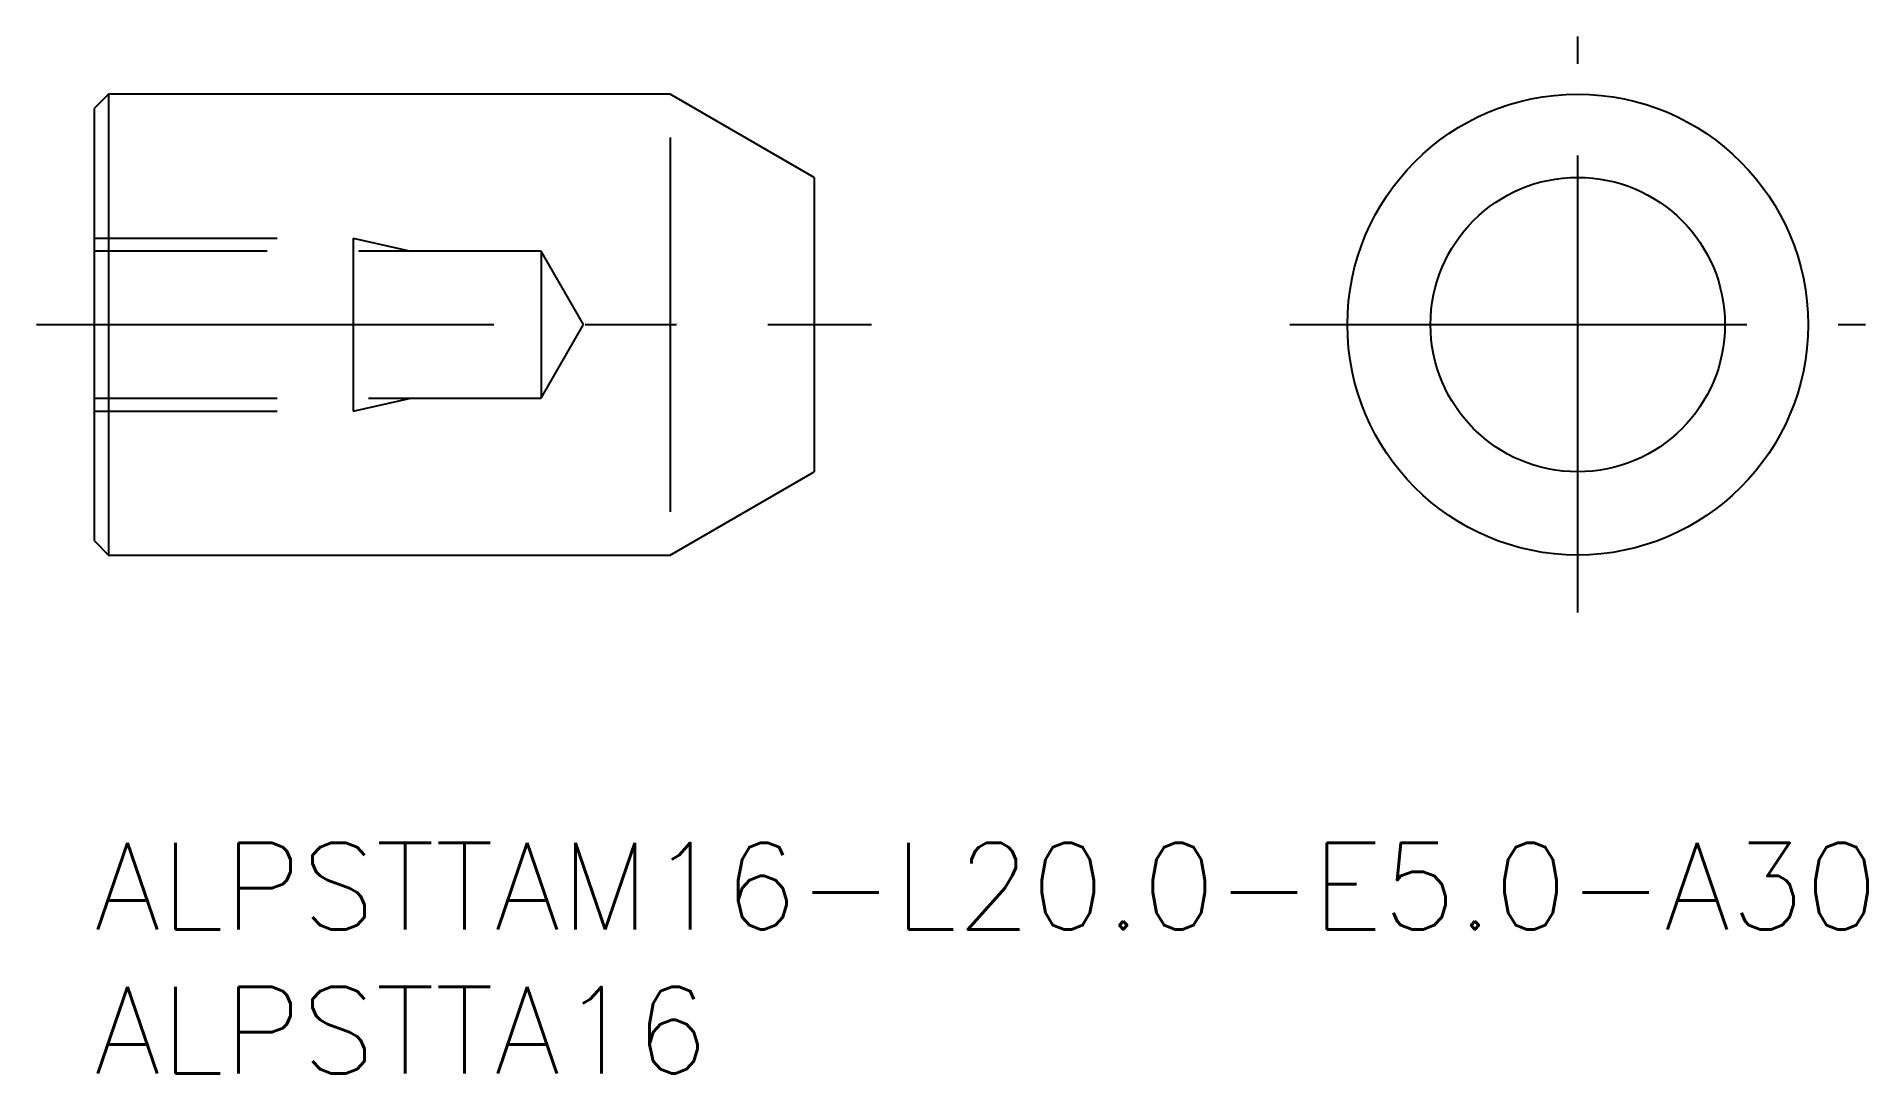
# Model space of a CAD drawing. Extents: x -2 to 61.6, y -8 to 28.
import ezdxf

# ---------------------------------------------------------------- set-up
doc = ezdxf.new("R2010")
doc.units = 0
doc.header["$LTSCALE"] = 0.5
doc.linetypes.add('CENTER', pattern=[50.8, 31.75, -6.35, 6.35, -6.35])
doc.linetypes.add('DASHED', pattern=[19.05, 12.7, -6.35])
for name, color, linetype in [('MSM_CENTER', 1, 'CENTER'), ('MSM_CONTINUOUS', 7, 'CONTINUOUS'), ('MSM_DASHED', 4, 'DASHED'), ('MSM_NARROW', 5, 'CONTINUOUS'), ('MSM_PART_NUMBER', 7, 'CONTINUOUS')]:
    doc.layers.add(name, color=color, linetype=linetype)
doc.styles.get("Standard").update_dxf_attribs({"font": 'txt.shx', "height": 3, "bigfont": 'bigfont.shx'})

# ---------------------------------------------------------------- blocks, each defined once
blk = doc.blocks.new('*U13')
at = {"layer": 'MSM_PART_NUMBER'}
blk.add_text('ALPSTTAM16-L20.0-E5.0-A30', height=3, dxfattribs=at).set_placement((0, -3))
blk = doc.blocks.new('*U14')
at = {"layer": 'MSM_PART_NUMBER'}
blk.add_text('ALPSTTA16', height=3, dxfattribs=at).set_placement((0, -8))

msp = doc.modelspace()

# ---------------------------------------------------------------- linework, layer by layer
at = {"layer": 'MSM_CENTER'}
for p, q in [((51.526, 8), (51.526, 28)), ((-2, 18), (27, 18)), ((41.526, 18), (61.526, 18))]:
    msp.add_line(p, q, dxfattribs=at)
at = {"layer": 'MSM_CONTINUOUS'}
for p, q in [((0.5, 26), (0, 25.5)), ((0, 25.5), (0, 10.5)), ((20, 26), (0.5, 26)), ((0.5, 26), (0.5, 10)), ((25, 23.113), (20, 26)), ((25, 23.113), (25, 12.887)), ((20, 10), (25, 12.887)), ((0, 10.5), (0.5, 10)), ((0.5, 10), (20, 10))]:
    msp.add_line(p, q, dxfattribs=at)
for radius in [8, 5.113]:
    msp.add_circle((51.526, 18), radius, dxfattribs=at)
at = {"layer": 'MSM_DASHED'}
for p, q in [((0, 21), (9, 21)), ((9, 21), (9, 15)), ((9, 21), (11, 20.55)), ((15.528, 20.55), (0, 20.55)), ((17, 18), (15.528, 20.55)), ((15.528, 20.55), (15.528, 15.45)), ((15.528, 15.45), (17, 18)), ((0, 15.45), (15.528, 15.45)), ((9, 15), (11, 15.45)), ((0, 15), (9, 15))]:
    msp.add_line(p, q, dxfattribs=at)
at = {"layer": 'MSM_NARROW'}
msp.add_line((20, 24.5), (20, 11.5), dxfattribs=at)

# ---------------------------------------------------------------- block references
at = {"layer": 'MSM_CONTINUOUS'}
for name in ['*U13', '*U14']:
    msp.add_blockref(name, (0, 0), dxfattribs=at)

doc.saveas('drawing.dxf')
